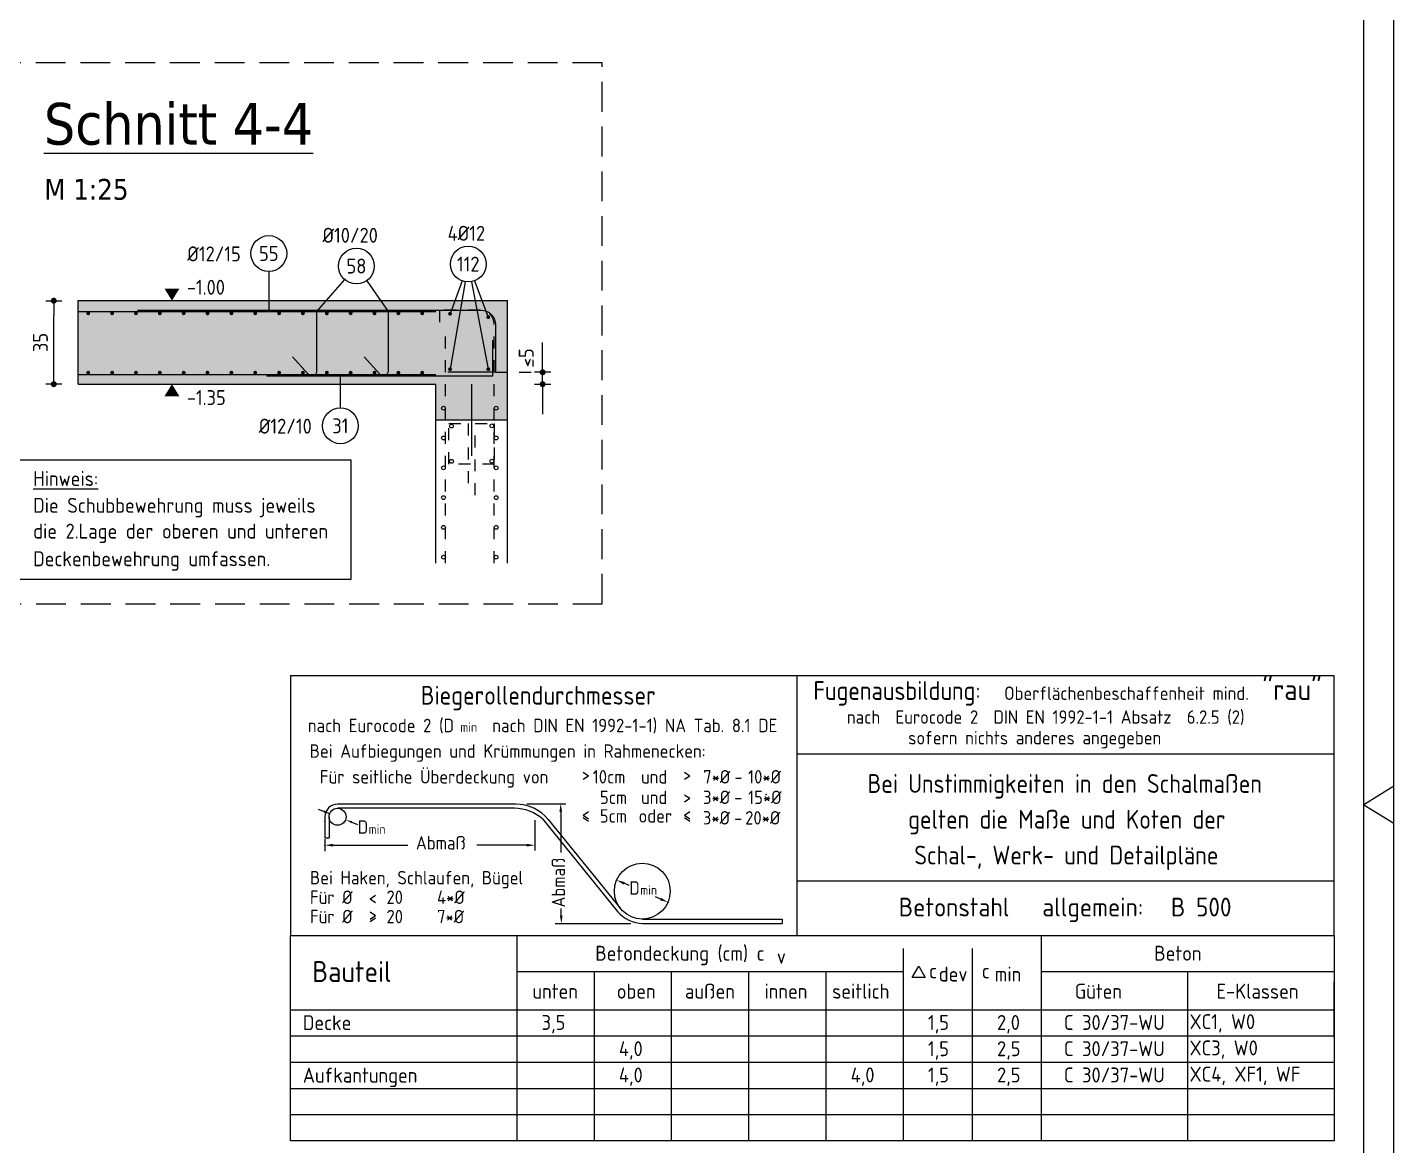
# Model space of a CAD drawing. Extents: x -14 to 117, y -15 to 42.
# Drawn here: x 66.99 to 78.45, y 18.17 to 27.54 of the extents above; entities that cross this region are included whole.
import ezdxf
from ezdxf.enums import TextEntityAlignment as Align

# ---------------------------------------------------------------- set-up
doc = ezdxf.new("R2010")
doc.units = 0
doc.header["$LTSCALE"] = 0.5
for name, pattern in [('AUSGEZOGEN', [1000.01, 1000, 0.01]), ('DASHED', [0.75, 0.5, -0.25]), ('DOT', [0.175, 0.05, -0.125]), ('HIDDEN2', [0.187, 0.125, -0.062]), ('STRICHLINIE', [0.75, 0.5, -0.25])]:
    doc.linetypes.add(name, pattern=pattern)
for name, color, linetype in [('AFB', 7, 'Continuous'), ('AFU', 7, 'Continuous'), ('BETON', 7, 'Continuous'), ('DETAIL', 7, 'Continuous'), ('grau_mittel', 7, 'Continuous'), ('HILFE', 7, 'Continuous'), ('koten', 7, 'Continuous'), ('MASSE', 7, 'Continuous'), ('RAHMEN', 7, 'Continuous'), ('RND', 7, 'Continuous'), ('TEXT', 7, 'Continuous')]:
    doc.layers.add(name, color=color, linetype=linetype)
doc.layers.add('NOPLOT', color=7, linetype='Continuous', plot=False)
doc.styles.add('helv', font='tahoma.ttf')
doc.styles.add('txt', font='isocp.shx')
doc.linetypes.add('AFU_50M', pattern='A,0.45,["/",Standard,S=0.2,R=0,X=-0.01,Y=-0.1],0.07,["/",Standard,S=0.2,R=0,X=-0.01,Y=-0.1],0.45', length=0.97)
doc.dimstyles.new('DOT_I', dxfattribs={"dimscale": 0.5, "dimtxt": 0.25, "dimasz": 0.25, "dimexe": 0.1, "dimexo": 0.3, "dimgap": 0.1, "dimtad": 1, "dimdec": 3, "dimzin": 3, "dimtxsty": 'txt', "dimblk": 'DOT', "dimblk1": 'DOT', "dimblk2": 'DOT', "dimsah": 1, "dimcen": 0.1, "dimse1": 1, "dimse2": 1, "dimazin": 0, "dimtfac": 1, "dimtdec": 4, "dimtix": 1, "dimtmove": 2, "dimatfit": 3, "dimfxl": 0, "dimtvp": 1, "dimtolj": 1, "dimtzin": 0, "dimarcsym": 0})

# ---------------------------------------------------------------- blocks, each defined once
blk = doc.blocks.new('okrd_u')
at = {"layer": 'koten', "color": 7, "linetype": 'Continuous'}
blk.add_solid([(-0.125, -0.202), (0.125, -0.202), (0, 0)], dxfattribs=at)
at = {"layer": 'koten', "style": 'txt'}
blk.add_attdef('OKRD', (0.25, -0.35), '', height=0.25, dxfattribs=at)
blk = doc.blocks.new('okrd_o')
at = {"layer": 'koten', "color": 7, "linetype": 'Continuous'}
blk.add_solid([(-0.125, 0.202), (0.125, 0.202), (0, 0)], dxfattribs=at)
at = {"layer": 'koten', "style": 'txt'}
blk.add_attdef('OKRD', (0.25, 0.1), '', height=0.25, dxfattribs=at)
blk = doc.blocks.new('DOT')
at = {"layer": 'MASSE', "color": 7, "linetype": 'Continuous'}
for p, q in [((0, 0), (-1, 0)), ((0, 0.54), (0, -0.54))]:
    blk.add_line(p, q, dxfattribs=at)
at = {"layer": 'MASSE', "color": 7, "linetype": 'Continuous', "const_width": 0.2}
blk.add_lwpolyline([(-0.1, 0, 1), (0.1, 0, 1)], format="xyb", close=True, dxfattribs=at)
blk = doc.blocks.new('*D77')
at = {"layer": 'Defpoints', "color": 0, "linetype": 'AUSGEZOGEN', "transparency": 16777216}
for p in [(67.216, 25.251), (67.216, 25.251), (67.216, 24.551)]:
    blk.add_point(p, dxfattribs=at)
at = {"layer": 'MASSE', "color": 0, "linetype": 'AUSGEZOGEN', "lineweight": -2, "transparency": 16777216}
blk.add_line((67.216, 24.676), (67.216, 25.126), dxfattribs=at)
at = {"layer": 'MASSE', "color": 0, "linetype": 'AUSGEZOGEN', "lineweight": -2, "transparency": 16777216, "xscale": 0.125, "yscale": 0.125, "zscale": 0.125}
for p, rotation in [((67.216, 25.251), 90), ((67.216, 24.551), 270)]:
    blk.add_blockref('DOT', p, dxfattribs=dict(at, rotation=rotation))
at = {"layer": 'MASSE', "color": 0, "linetype": 'AUSGEZOGEN', "transparency": 16777216, "insert": (67.104, 24.901), "char_height": 0.125, "attachment_point": 5, "rotation": 90, "style": 'txt'}
blk.add_mtext('\\A1;35', dxfattribs=at)
blk = doc.blocks.new('RND_HIN')
at = {"layer": 'RND', "color": 7, "linetype": 'Continuous'}
blk.add_circle((0, 0), 0.3, dxfattribs=at)
at = {"layer": 'RND', "color": 7, "linetype": 'Continuous', "style": 'txt'}
blk.add_attdef('POSI', text='', height=0.25, dxfattribs=at).set_placement((0, 0), align=Align.MIDDLE)
blk = doc.blocks.new('*D95')
at = {"layer": 'Defpoints', "color": 0, "linetype": 'AUSGEZOGEN', "transparency": 16777216}
for p in [(71.315, 24.651), (71.315, 24.651), (71.315, 24.551)]:
    blk.add_point(p, dxfattribs=at)
at = {"layer": 'MASSE', "color": 0, "linetype": 'AUSGEZOGEN', "lineweight": -2, "transparency": 16777216}
for p, q in [((71.315, 24.776), (71.315, 24.901)), ((71.315, 24.551), (71.315, 24.651)), ((71.315, 24.426), (71.315, 24.301))]:
    blk.add_line(p, q, dxfattribs=at)
at = {"layer": 'MASSE', "color": 0, "linetype": 'AUSGEZOGEN', "lineweight": -2, "transparency": 16777216, "xscale": 0.125, "yscale": 0.125, "zscale": 0.125}
for p, rotation in [((71.315, 24.651), 270), ((71.315, 24.551), 90)]:
    blk.add_blockref('DOT', p, dxfattribs=dict(at, rotation=rotation))
at = {"layer": 'MASSE', "color": 0, "linetype": 'AUSGEZOGEN', "transparency": 16777216, "insert": (71.177, 24.773), "char_height": 0.125, "attachment_point": 5, "rotation": 90, "style": 'txt'}
blk.add_mtext('\\A1;<5', dxfattribs=at)
blk = doc.blocks.new('A0-38-0')
at = {"layer": 'RAHMEN'}
blk.add_line((156.9, 0), (156.9, 84.1), dxfattribs=at)
at = {"layer": 'RAHMEN', "color": 5}
blk.add_line((156.4, 0.5), (156.4, 83.6), dxfattribs=at)
at = {"layer": 'RAHMEN', "color": 7, "linetype": 'Continuous'}
for p, q in [((156.9, 42.36), (156.4, 42.05)), ((156.4, 42.05), (156.9, 41.74))]:
    blk.add_line(p, q, dxfattribs=at)

msp = doc.modelspace()

# ---------------------------------------------------------------- hatches: boundary and pattern name
at = {"layer": 'grau_mittel'}
msp.add_hatch(color=61, dxfattribs=at).paths.add_polyline_path([(67.4193, 25.2514), (67.4193, 24.5514), (70.4193, 24.5514), (70.4193, 24.2514), (71.0193, 24.2514), (71.0193, 25.2514)])

# ---------------------------------------------------------------- linework, layer by layer
at = {"layer": 'AFB', "color": 1, "linetype": 'AUSGEZOGEN'}
msp.add_line((70.7193, 24.5514), (70.7193, 23.9514), dxfattribs=at)
at = {"layer": 'AFU', "color": 8, "linetype": 'AFU_50M'}
msp.add_line((70.4193, 24.2514), (71.0193, 24.2514), dxfattribs=at)
at = {"layer": 'BETON', "color": 6, "linetype": 'AUSGEZOGEN'}
for p, q in [((67.4193, 25.2514), (71.0193, 25.2514)), ((71.0193, 23.0514), (71.0193, 25.2514)), ((67.4193, 24.5514), (70.4193, 24.5514)), ((70.4193, 23.0514), (70.4193, 24.5514))]:
    msp.add_line(p, q, dxfattribs=at)
at = {"layer": 'DETAIL', "color": 102, "linetype": 'STRICHLINIE'}
msp.add_lwpolyline([(66.6933, 27.2446), (66.6933, 22.7102), (71.8152, 22.7102), (71.8152, 27.2446)], close=True, dxfattribs=at)
at = {"layer": 'HILFE', "color": 102, "linetype": 'DOT'}
msp.add_line((70.9193, 24.6514), (71.3147, 24.6514), dxfattribs=at)
at = {"layer": 'HILFE', "color": 102, "linetype": 'AUSGEZOGEN'}
msp.add_lwpolyline([(66.9244, 23.9171), (69.7074, 23.9171), (69.7074, 22.9126), (66.9244, 22.9126)], close=True, dxfattribs=at)
at = {"layer": 'MASSE', "color": 7, "linetype": 'AUSGEZOGEN'}
msp.add_line((71.234, 24.6997), (71.234, 24.7548), dxfattribs=at)
at = {"layer": 'NOPLOT', "color": 191, "linetype": 'AUSGEZOGEN'}
msp.add_line((67.4193, 24.5514), (67.4193, 25.2514), dxfattribs=at)
at = {"layer": 'RAHMEN', "color": 5, "linetype": 'Continuous'}
for p, q in [((69.2, 22.1091), (77.95, 22.1091)), ((69.2, 22.1091), (69.2, 19.9301)), ((73.4492, 19.9301), (73.4492, 22.1091)), ((77.95, 19.9301), (77.95, 22.1091)), ((77.95, 19.0765), (77.95, 19.5388))]:
    msp.add_line(p, q, dxfattribs=at)
at = {"layer": 'RAHMEN', "color": 7, "linetype": 'AUSGEZOGEN'}
for p, q in [((73.4492, 21.4516), (77.95, 21.4516)), ((71.6981, 21.2664), (71.6544, 21.297)), ((71.6981, 21.2664), (71.6544, 21.2358)), ((72.548, 21.2664), (72.5043, 21.297)), ((72.548, 21.2664), (72.5043, 21.2358)), ((72.5485, 21.0767), (72.5048, 21.1072)), ((71.6544, 20.9386), (71.6981, 20.9691)), ((72.5043, 20.9386), (72.548, 20.9691)), ((72.5485, 21.0767), (72.5048, 21.0461)), ((71.6544, 20.9386), (71.6981, 20.908)), ((71.6544, 20.9192), (71.6981, 20.8886)), ((72.5043, 20.9386), (72.548, 20.908)), ((72.5043, 20.9192), (72.548, 20.8886)), ((73.4492, 20.3877), (77.95, 20.3877)), ((69.8694, 20.2358), (69.9131, 20.2663)), ((69.8694, 20.2358), (69.9131, 20.2052)), ((69.9131, 20.0949), (69.8694, 20.1255)), ((69.9131, 20.0949), (69.8694, 20.0643)), ((69.9131, 20.0755), (69.8694, 20.0449)), ((69.2, 19.3075), (77.95, 19.3075)), ((69.2, 19.0875), (77.95, 19.0875)), ((69.2, 18.8675), (77.95, 18.8675)), ((69.2, 18.6475), (77.95, 18.6475)), ((69.2, 18.4275), (77.95, 18.4275))]:
    msp.add_line(p, q, dxfattribs=at)
at = {"layer": 'RAHMEN', "color": 7, "linetype": 'Continuous'}
for p, q in [((69.5297, 20.9504), (69.4364, 20.9863)), ((71.0912, 21.0309), (69.5957, 21.0309)), ((71.0785, 20.9955), (69.5957, 20.9955)), ((71.1826, 21.0343), (71.5088, 21.0343)), ((71.4665, 20.9669), (71.4665, 20.626)), ((69.4894, 20.9246), (69.4894, 20.7475)), ((69.5248, 20.9246), (69.5248, 20.7475)), ((69.7155, 20.8789), (69.7625, 20.8608)), ((71.2493, 20.8949), (71.2493, 20.6415)), ((71.3137, 20.9062), (71.9437, 20.1309)), ((71.3622, 20.902), (71.9684, 20.1559)), ((69.4894, 20.7475), (69.5248, 20.7475)), ((69.4894, 20.7361), (69.4894, 20.6357)), ((69.5569, 20.6865), (70.1851, 20.6865)), ((71.1818, 20.6865), (70.7634, 20.6865)), ((72.0411, 20.3482), (71.9972, 20.3671)), ((72.3032, 20.2352), (72.2623, 20.2529)), ((71.471, 20.0965), (71.471, 20.1556)), ((72.1532, 20.0671), (73.3225, 20.0666)), ((73.3225, 20.0666), (73.3225, 20.0312)), ((71.4198, 20.029), (72.0532, 20.029)), ((72.1532, 20.0312), (73.3225, 20.0312)), ((71.1007, 18.2334), (71.1007, 19.9301)), ((74.3398, 18.2075), (74.3398, 19.8205)), ((74.9191, 18.2075), (74.9191, 19.8205)), ((75.4984, 18.2075), (75.4984, 19.9301)), ((71.7485, 18.2075), (71.7485, 19.6281)), ((72.3963, 18.2075), (72.3963, 19.6281)), ((73.0442, 18.2075), (73.0442, 19.6281)), ((73.692, 18.2075), (73.692, 19.6281)), ((76.7242, 18.2075), (76.7242, 19.6281)), ((71.1007, 18.2075), (71.1007, 19.3075)), ((74.3398, 18.2075), (74.3398, 19.3075))]:
    msp.add_line(p, q, dxfattribs=at)
at = {"layer": 'RAHMEN', "color": 1, "linetype": 'Continuous'}
for p, q in [((71.1007, 19.6281), (74.3398, 19.6281)), ((75.4984, 19.6281), (77.95, 19.6281))]:
    msp.add_line(p, q, dxfattribs=at)
at = {"layer": 'RAHMEN', "color": 5, "linetype": 'AUSGEZOGEN'}
msp.add_lwpolyline([(69.2, 19.9301), (77.95, 19.9301), (77.95, 18.2075), (69.2, 18.2075)], close=True, dxfattribs=at)
at = {"layer": 'RAHMEN', "color": 1, "linetype": 'Continuous'}
msp.add_lwpolyline([(74.4686, 19.6727), (74.5231, 19.5783), (74.4141, 19.5783)], close=True, dxfattribs=at)
at = {"layer": 'RAHMEN', "color": 7, "linetype": 'Continuous'}
for centre, radius in [((69.5957, 20.9246), 0.0709), ((72.1502, 20.3012), 0.2341)]:
    msp.add_circle(centre, radius, dxfattribs=at)
for centre, radius, start, end in [((69.5957, 20.9246), 0.1063, 89.99998, 180), ((71.0785, 20.6412), 0.3543, 48.41068, 90), ((71.0912, 20.6818), 0.3491, 39.09564, 90), ((72.1532, 20.3012), 0.27, 219.09564, 270)]:
    msp.add_arc(centre, radius, start, end, dxfattribs=at)
for p in [(73.1875, 21.1118), (69.4894, 20.8837), (69.4894, 20.6865), (71.9353, 20.3939), (72.3651, 20.2085)]:
    msp.add_point(p, dxfattribs=at)
for points in [[(69.4776, 20.9611), (69.4839, 20.9774), (69.5297, 20.9504)], [(71.4777, 20.9669), (71.4552, 20.9669), (71.4665, 21.0344)], [(69.7123, 20.8708), (69.7186, 20.8871), (69.6666, 20.8978)], [(69.5569, 20.6753), (69.5569, 20.6978), (69.4894, 20.6865)], [(71.1818, 20.6753), (71.1818, 20.6978), (71.2493, 20.6865)], [(71.9928, 20.3568), (72.0017, 20.3775), (71.9353, 20.3939)], [(72.2987, 20.2249), (72.3076, 20.2456), (72.3651, 20.2085)], [(71.4822, 20.0965), (71.4597, 20.0965), (71.471, 20.029)]]:
    msp.add_solid(points, dxfattribs=at)
at = {"layer": 'RND', "color": 102, "linetype": 'AUSGEZOGEN'}
for p, q in [((69.0191, 25.4965), (69.0191, 25.1714)), ((69.6546, 25.4289), (69.4193, 25.1614)), ((69.8396, 25.4186), (70.0193, 25.1614)), ((70.6396, 25.417), (70.5385, 25.1416)), ((70.6656, 25.41), (70.5385, 24.6766)), ((70.7193, 25.4105), (70.8591, 24.6766)), ((70.7442, 25.4175), (70.8591, 25.1133)), ((69.6191, 24.3522), (69.6191, 24.6214))]:
    msp.add_line(p, q, dxfattribs=at)
at = {"layer": 'RND', "color": 1, "linetype": 'AUSGEZOGEN'}
for points in [[(67.4193, 25.1614), (70.4193, 25.1614)], [(68.9986, 24.6214), (70.8986, 24.6214), (70.8986, 24.9214)], [(67.4193, 24.6314), (70.4193, 24.6314)]]:
    msp.add_lwpolyline(points, dxfattribs=at)
at = {"layer": 'RND', "color": 7, "linetype": 'AUSGEZOGEN', "const_width": 0.016}
for points in [[(67.4972, 25.1454, 1), (67.5132, 25.1454, 1)], [(67.6972, 25.1454, 1), (67.7132, 25.1454, 1)], [(67.8972, 25.1454, -1), (67.9132, 25.1454, -1)], [(68.0972, 25.1454, -1), (68.1132, 25.1454, -1)], [(68.2972, 25.1454, -1), (68.3132, 25.1454, -1)], [(68.4972, 25.1454, -1), (68.5132, 25.1454, -1)], [(68.6972, 25.1454, -1), (68.7132, 25.1454, -1)], [(68.8972, 25.1454, -1), (68.9132, 25.1454, -1)], [(69.0972, 25.1454, -1), (69.1132, 25.1454, -1)], [(69.2972, 25.1454, -1), (69.3132, 25.1454, -1)], [(69.4972, 25.1454, -1), (69.5132, 25.1454, -1)], [(69.6972, 25.1454, -1), (69.7132, 25.1454, -1)], [(69.8972, 25.1454, -1), (69.9132, 25.1454, -1)], [(70.0972, 25.1454, -1), (70.1132, 25.1454, -1)], [(70.2972, 25.1454, 1), (70.3132, 25.1454, 1)], [(70.5305, 25.1416, -1), (70.5465, 25.1416, -1)], [(70.8511, 25.1133, -1), (70.8671, 25.1133, -1)], [(67.4972, 24.6474, 1), (67.5132, 24.6474, 1)], [(67.6972, 24.6474, 1), (67.7132, 24.6474, 1)], [(67.8972, 24.6474, -1), (67.9132, 24.6474, -1)], [(68.0972, 24.6474, -1), (68.1132, 24.6474, -1)], [(68.2972, 24.6474, -1), (68.3132, 24.6474, -1)], [(68.4972, 24.6474, -1), (68.5132, 24.6474, -1)], [(68.6972, 24.6474, -1), (68.7132, 24.6474, -1)], [(68.8972, 24.6474, -1), (68.9132, 24.6474, -1)], [(69.0972, 24.6474, -1), (69.1132, 24.6474, -1)], [(69.2972, 24.6474, -1), (69.3132, 24.6474, -1)], [(69.4972, 24.6474, -1), (69.5132, 24.6474, -1)], [(69.6972, 24.6474, -1), (69.7132, 24.6474, -1)], [(69.8972, 24.6474, -1), (69.9132, 24.6474, -1)], [(70.0972, 24.6474, -1), (70.1132, 24.6474, -1)], [(70.2972, 24.6474, -1), (70.3132, 24.6474, -1)], [(70.5305, 24.6766, -1), (70.5465, 24.6766, -1)], [(70.8511, 24.6766, -1), (70.8671, 24.6766, -1)]]:
    msp.add_lwpolyline(points, format="xyb", close=True, dxfattribs=at)
at = {"layer": 'RND', "color": 1, "linetype": 'AUSGEZOGEN'}
for points in [[(67.9193, 25.1714), (70.7993, 25.1714, -0.4142136), (70.9193, 25.0514), (70.9193, 24.6514), (70.5193, 24.6514)], [(69.1193, 25.1614), (69.4193, 25.1614), (69.4193, 24.6612, -0.6868734), (69.3496, 24.6344), (69.2183, 24.7799)], [(69.7193, 25.1614), (70.0193, 25.1614), (70.0193, 24.6612, -0.6868734), (69.9496, 24.6344), (69.8183, 24.7799)]]:
    msp.add_lwpolyline(points, format="xyb", dxfattribs=at)
at = {"layer": 'RND', "color": 1, "linetype": 'HIDDEN2'}
msp.add_lwpolyline([(70.9093, 23.0514), (70.9093, 25.0514, 0.4142136), (70.7893, 25.1714), (70.4493, 25.1714), (70.4493, 24.9714)], format="xyb", dxfattribs=at)
for points in [[(70.4993, 23.0514), (70.4993, 25.0414)], [(70.7493, 23.6211), (70.7493, 24.2211), (70.9093, 24.2211), (70.9093, 23.8811), (70.5293, 23.8811), (70.5293, 24.2211), (70.6893, 24.2211), (70.6893, 23.6211)]]:
    msp.add_lwpolyline(points, dxfattribs=at)
at = {"layer": 'RND', "color": 7, "linetype": 'AUSGEZOGEN'}
for centre in [(70.4833, 24.3505), (70.9253, 24.3505), (70.5511, 24.1999), (70.8892, 24.2014), (70.4833, 24.1005), (70.9253, 24.1005), (70.4833, 23.8505), (70.5511, 23.9044), (70.8892, 23.9059), (70.9253, 23.8505), (70.4833, 23.6005), (70.9253, 23.6005), (70.4833, 23.3505), (70.9253, 23.3505), (70.4833, 23.1005), (70.9253, 23.1005)]:
    msp.add_circle(centre, 0.016, dxfattribs=at)

# ---------------------------------------------------------------- block references
at = {"layer": 'koten', "color": 7, "linetype": 'DASHED', "xscale": 0.5, "yscale": 0.5, "zscale": 0.5}
msp.add_blockref('okrd_o', (68.2068, 25.2514), dxfattribs=at).add_auto_attribs({'OKRD': '-1.00'})
at = {"layer": 'koten', "color": 7, "linetype": 'AUSGEZOGEN', "xscale": 0.5, "yscale": 0.5, "zscale": 0.5}
msp.add_blockref('okrd_u', (68.2068, 24.5514), dxfattribs=at).add_auto_attribs({'OKRD': '-1.35'})
at = {"layer": 'RAHMEN', "color": 191, "linetype": 'AUSGEZOGEN', "xscale": 0.5, "yscale": 0.5, "zscale": 0.5}
msp.add_blockref('A0-38-0', (0, 0), dxfattribs=at)
at = {"layer": 'RND', "color": 7, "linetype": 'AUSGEZOGEN', "xscale": 0.5, "yscale": 0.5, "zscale": 0.5}
for p, values in [((69.0191, 25.6465), {'POSI': '55'}), ((69.7537, 25.5415), {'POSI': '58'}), ((70.6913, 25.5578), {'POSI': '112'}), ((69.6191, 24.2022), {'POSI': '31'})]:
    msp.add_blockref('RND_HIN', p, dxfattribs=at).add_auto_attribs(values)

# ---------------------------------------------------------------- texts
at = {"layer": 'RAHMEN', "color": 1, "linetype": 'Continuous', "style": 'txt', "width": 0.95}
for s, p in [('Biegerollendurchmesser', (71.2779, 21.8648)), ('Fugenausbildung:', (74.286, 21.9043)), ('Bei Unstimmigkeiten in den Schalmaßen', (75.6925, 21.125)), ('gelten die Maße und Koten der', (75.7095, 20.825)), ('Schal-, Werk- und Detailpläne', (75.7059, 20.525))]:
    msp.add_text(s, height=0.1575, dxfattribs=at).set_placement(p, align=Align.CENTER)
at = {"layer": 'RAHMEN', "color": 7, "linetype": 'Continuous', "style": 'txt'}
for s, p in [('Oberflächenbeschaffenheit mind.', (75.1845, 21.9043)), ('nach  Eurocode 2  DIN EN 1992-1-1 Absatz  6.2.5 (2)', (73.8662, 21.7044)), ('sofern nichts anderes angegeben', (74.3795, 21.5312)), ('Bei Aufbiegungen und Krümmungen in Rahmenecken:', (69.3618, 21.4196)), ('10cm', (71.735, 21.2034)), ('und', (72.1393, 21.2034)), ('7*%%C', (72.661, 21.2034)), ('10*%%C', (73.0374, 21.2034)), ('-', (72.9225, 21.2034)), ('5cm', (71.7954, 21.0315)), ('und', (72.1398, 21.0315)), ('3*%%C', (72.6595, 21.0315)), ('-', (72.921, 21.0315)), ('15*%%C', (73.0374, 21.0315)), ('5cm', (71.7944, 20.8756)), ('oder', (72.1191, 20.8756)), ('3*%%C', (72.6581, 20.8597)), ('20*%%C', (73.0129, 20.8597)), ('D', (69.7646, 20.7822)), ('-', (72.9196, 20.8597)), ('Abmaß', (70.2526, 20.6501)), ('Bei Haken, Schlaufen, Bügel', (69.364, 20.3578)), ('Für %%C', (69.3637, 20.1939)), ('20', (70.0057, 20.1939)), ('4*%%C', (70.4296, 20.1939)), ('D', (72.0418, 20.2717)), ('Für %%C', (69.3639, 20.0319)), ('20', (70.0059, 20.0319)), ('7*%%C', (70.4296, 20.0319))]:
    msp.add_text(s, height=0.1125, dxfattribs=at).set_placement(p)
msp.add_text('nach Eurocode 2 (D     nach DIN EN 1992-1-1) NA Tab. 8.1 DE', height=0.1125, dxfattribs=at).set_placement((71.314, 21.6338), align=Align.CENTER)
msp.add_text('Für seitliche Überdeckung von', height=0.1125, dxfattribs=at).set_placement((71.3627, 21.2034), align=Align.RIGHT)
msp.add_text('Abmaß', height=0.1125, rotation=90, dxfattribs=at).set_placement((71.5029, 20.1642))
at = {"layer": 'RAHMEN', "color": 1, "linetype": 'Continuous', "style": 'txt'}
for s, height, p in [('Betonstahl', 0.1575, (74.3007, 20.0891)), ('allgemein:', 0.1575, (75.5041, 20.0891)), ('B 500 ', 0.1575, (76.5828, 20.0891)), ('Betondeckung (cm) c', 0.125, (71.7563, 19.7182)), ('Beton', 0.125, (76.4426, 19.7182)), ('Bauteil', 0.175, (69.3827, 19.5398)), ('v', 0.125, (73.278, 19.6917)), ('c', 0.125, (74.5547, 19.5699)), ('dev', 0.125, (74.6362, 19.5435)), ('c', 0.125, (74.9969, 19.5699)), ('min', 0.125, (75.1055, 19.5435))]:
    msp.add_text(s, height=height, dxfattribs=at).set_placement(p)
at = {"layer": 'TEXT', "color": 5, "linetype": 'AUSGEZOGEN', "style": 'helv'}
msp.add_text('%%USchnitt 4-4', height=0.35, dxfattribs=at).set_placement((67.1338, 26.5591))
at = {"layer": 'TEXT', "color": 1, "linetype": 'AUSGEZOGEN', "style": 'helv'}
msp.add_text('M 1:25', height=0.175, dxfattribs=at).set_placement((67.1358, 26.0973))
at = {"layer": 'TEXT', "color": 7, "linetype": 'AUSGEZOGEN', "style": 'txt'}
for s, height, p in [('%%C10/20', 0.125, (69.4687, 25.7369)), ('4%%C12', 0.125, (70.5183, 25.7533)), ('%%C12/15', 0.125, (68.3353, 25.5809)), ('%%C12/10', 0.125, (68.9352, 24.1366)), ('%%UHinweis:', 0.125, (67.0432, 23.6979)), ('Die Schubbewehrung muss jeweils', 0.125, (67.0432, 23.4728)), ('die 2.Lage der oberen und unteren', 0.125, (67.0432, 23.257)), ('Deckenbewehrung umfassen.', 0.125, (67.0432, 23.0252)), ('min', 0.08016, (70.6237, 21.6361)), ('min', 0.08016, (69.8552, 20.7808)), ('min', 0.08016, (72.1324, 20.2704)), ('unten', 0.125, (71.2288, 19.4)), ('oben', 0.125, (71.9363, 19.4)), ('außen', 0.125, (72.5077, 19.4)), ('innen', 0.125, (73.1743, 19.4)), ('seitlich', 0.125, (73.742, 19.4)), ('Güten', 0.125, (75.7763, 19.4)), ('E-Klassen', 0.125, (76.9639, 19.4)), ('Decke', 0.125, (69.3044, 19.1359)), ('3,5', 0.125, (71.3064, 19.1378)), ('1,5', 0.125, (74.5454, 19.1378)), ('2,0', 0.125, (75.1247, 19.1378)), ('C 30/37-WU', 0.125, (75.6855, 19.1378)), ('XC1, W0', 0.125, (76.7386, 19.1446)), ('4,0', 0.125, (71.9542, 18.9178)), ('1,5', 0.125, (74.5454, 18.9178)), ('2,5', 0.125, (75.1247, 18.9178)), ('C 30/37-WU', 0.125, (75.6855, 18.9178)), ('XC3, W0', 0.125, (76.7386, 18.9246)), ('Aufkantungen', 0.125, (69.3044, 18.6959)), ('4,0', 0.125, (71.9542, 18.6978)), ('4,0', 0.125, (73.8976, 18.6978)), ('1,5', 0.125, (74.5454, 18.6978)), ('2,5', 0.125, (75.1247, 18.6978)), ('C 30/37-WU', 0.125, (75.6855, 18.6978)), ('XC4, XF1, WF', 0.125, (76.7386, 18.7046))]:
    msp.add_text(s, height=height, dxfattribs=at).set_placement(p)
at = {"layer": 'TEXT', "color": 1, "style": 'txt'}
msp.add_text('"rau"', height=0.175, dxfattribs=at).set_placement((77.3494, 21.9039))

# ---------------------------------------------------------------- dimensions: what is measured, and where the dimension line sits
at = {"layer": 'MASSE', "color": 7, "linetype": 'AUSGEZOGEN'}
dim = msp.add_linear_dim(base=(67.2162, 25.2514), p1=(67.2162, 24.5514), p2=(67.2162, 25.2514), angle=90, dimstyle='DOT_I', override={"dimdec": 0, "dimlfac": 50}, dxfattribs=at)
dim.commit()
dim.dimension.update_dxf_attribs({"geometry": '*D77', "text_midpoint": (67.1037, 24.9014)})
dim = msp.add_linear_dim(base=(71.3147, 24.6514), p1=(71.3147, 24.5514), p2=(71.3147, 24.6514), angle=90, text='<5', dimstyle='DOT_I', override={"dimdec": 0, "dimlfac": 50}, dxfattribs=at)
dim.commit()
dim.dimension.update_dxf_attribs({"geometry": '*D95', "text_midpoint": (71.1766, 24.7732), "dimtype": 160})

doc.saveas('drawing.dxf')
